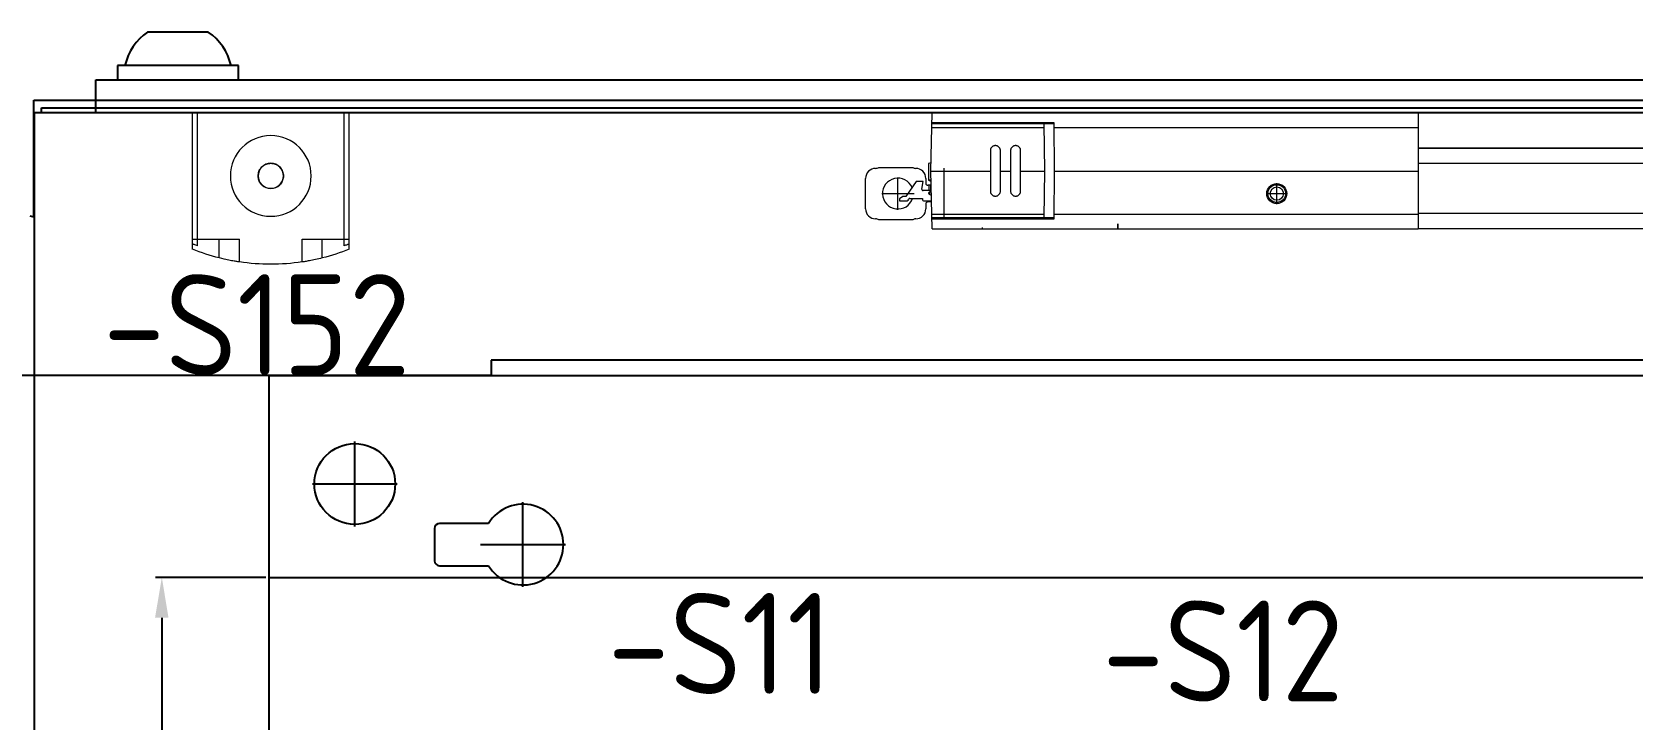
# Model space of a CAD drawing. Header units: millimetres. Extents: x 42151 to 59780, y 37376 to 44547.
# Drawn here: x 47805.6 to 48122.6, y 43876.5 to 44012.7 of the extents above; entities that cross this region are included whole.
import ezdxf
from ezdxf.enums import TextEntityAlignment as Align

# ---------------------------------------------------------------- set-up
doc = ezdxf.new("R2010")
doc.units = ezdxf.units.MM
doc.layers.add('! NO PLOT !', color=7, linetype='Continuous', true_color=0xff75dd, plot=False)
doc.layers.add('000-PI-Oprema', color=30, linetype='Continuous', lineweight=5)
for name, color, linetype in [('000-PI-ORMAR', 2, 'Continuous'), ('000-PI_TEXT', 7, 'Continuous'), ('002-PI-Kabelska kanalica', 150, 'Continuous'), ('SI-Ormari', 51, 'Continuous')]:
    doc.layers.add(name, color=color, linetype=linetype)
doc.styles.add('PI0', font='isocpeur.ttf', dxfattribs={"width": 0.9})
doc.styles.get("Standard").update_dxf_attribs({"font": 'arial.ttf'})
doc.dimstyles.new('ISO-25-lb', dxfattribs={"dimtxt": 8, "dimasz": 8, "dimexe": 1.25, "dimexo": 0.625, "dimtad": 1, "dimtxsty": 'Standard', "dimcen": 5, "dimadec": 0, "dimazin": 0, "dimtfac": 1, "dimtmove": 0, "dimatfit": 3, "dimfxl": 1, "dimarcsym": 0})

# ---------------------------------------------------------------- blocks, each defined once
blk = doc.blocks.new('*U90')
at = {"layer": '002-PI-Kabelska kanalica'}
for q in [(-20, 1630), (80, -100)]:
    blk.add_line((-20, -100), q, dxfattribs=at)
blk = doc.blocks.new('2000x800_montazna ploca')
at = {"layer": '! NO PLOT !'}
for p, q in [((-4316.67, 1616.29), (-4316.67, 1633.09)), ((-4325.07, 1624.69), (-4308.27, 1624.69)), ((-4283.37, 1604.29), (-4283.37, 1621.09)), ((-4290.18, 1616.89), (-4299.87, 1616.89)), ((-4300.87, 1615.89), (-4300.87, 1609.49)), ((-4291.77, 1612.69), (-4274.97, 1612.69)), ((-4299.87, 1608.49), (-4290.18, 1608.49))]:
    blk.add_line(p, q, dxfattribs=at)
blk.add_circle((-4316.67, 1624.69), 8, dxfattribs=at)
for centre, radius, start, end in [((-4283.37, 1612.69), 8, 211.6682, 148.3318), ((-4299.87, 1615.89), 1, 90, 180), ((-4299.87, 1609.49), 1, 180, 270)]:
    blk.add_arc(centre, radius, start, end, dxfattribs=at)
at = {"layer": '000-PI-ORMAR'}
for p, q in [((-4289.67, 1649.19), (-4289.67, 1646.19)), ((-3678.67, 1649.19), (-4289.67, 1649.19)), ((-4289.67, 1646.19), (-4333.67, 1646.19)), ((-4333.67, 1646.19), (-4333.67, -243.81))]:
    blk.add_line(p, q, dxfattribs=at)
blk = doc.blocks.new('SZ 2500200')
at = {"layer": '000-PI-Oprema'}
for p, q in [((-218.5, 11.5), (-218.2, 23)), ((-218.2, 23), (-122, 23)), ((-122, 23), (-122, 0)), ((-218.28, 20.08), (-196.07, 20.08)), ((-194.08, 20.8), (-218.26, 20.8)), ((-194.08, 21), (-218.25, 21)), ((-216.6, 21), (-216.6, 20.8)), ((-216.33, 20.8), (-216.33, 21)), ((-208.84, 20.8), (-208.84, 21)), ((-204.16, 20.8), (-204.16, 21)), ((-196.67, 20.8), (-196.67, 21)), ((-196.4, 20.8), (-196.4, 21)), ((-196.08, 20.8), (-196, 11.5)), ((-194, 11.5), (-194.08, 21)), ((-194.07, 20.08), (-122, 20.08)), ((-206.61, 15.92), (-206.64, 15.84)), ((-206.57, 16), (-206.61, 15.92)), ((-206.52, 16.07), (-206.57, 16)), ((-206.47, 16.14), (-206.52, 16.07)), ((-206.41, 16.21), (-206.47, 16.14)), ((-206.34, 16.27), (-206.41, 16.21)), ((-206.27, 16.32), (-206.34, 16.27)), ((-206.2, 16.37), (-206.27, 16.32)), ((-206.12, 16.41), (-206.2, 16.37)), ((-206.04, 16.44), (-206.12, 16.41)), ((-205.96, 16.47), (-206.04, 16.44)), ((-205.87, 16.48), (-205.96, 16.47)), ((-205.79, 16.5), (-205.87, 16.48)), ((-205.7, 16.5), (-205.79, 16.5)), ((-205.61, 16.5), (-205.7, 16.5)), ((-205.53, 16.48), (-205.61, 16.5)), ((-205.44, 16.47), (-205.53, 16.48)), ((-205.36, 16.44), (-205.44, 16.47)), ((-205.28, 16.41), (-205.36, 16.44)), ((-205.2, 16.37), (-205.28, 16.41)), ((-205.13, 16.32), (-205.2, 16.37)), ((-205.06, 16.27), (-205.13, 16.32)), ((-204.99, 16.21), (-205.06, 16.27)), ((-204.93, 16.14), (-204.99, 16.21)), ((-204.88, 16.07), (-204.93, 16.14)), ((-204.83, 16), (-204.88, 16.07)), ((-204.79, 15.92), (-204.83, 16)), ((-204.76, 15.84), (-204.79, 15.92)), ((-202.61, 15.92), (-202.64, 15.84)), ((-202.57, 16), (-202.61, 15.92)), ((-202.52, 16.07), (-202.57, 16)), ((-202.47, 16.14), (-202.52, 16.07)), ((-202.41, 16.21), (-202.47, 16.14)), ((-202.34, 16.27), (-202.41, 16.21)), ((-202.27, 16.32), (-202.34, 16.27)), ((-202.2, 16.37), (-202.27, 16.32)), ((-202.12, 16.41), (-202.2, 16.37)), ((-202.04, 16.44), (-202.12, 16.41)), ((-201.96, 16.47), (-202.04, 16.44)), ((-201.87, 16.48), (-201.96, 16.47)), ((-201.79, 16.5), (-201.87, 16.48)), ((-201.7, 16.5), (-201.79, 16.5)), ((-201.61, 16.5), (-201.7, 16.5)), ((-201.53, 16.48), (-201.61, 16.5)), ((-201.44, 16.47), (-201.53, 16.48)), ((-201.36, 16.44), (-201.44, 16.47)), ((-201.28, 16.41), (-201.36, 16.44)), ((-201.2, 16.37), (-201.28, 16.41)), ((-201.13, 16.32), (-201.2, 16.37)), ((-201.06, 16.27), (-201.13, 16.32)), ((-200.99, 16.21), (-201.06, 16.27)), ((-200.93, 16.14), (-200.99, 16.21)), ((-200.88, 16.07), (-200.93, 16.14)), ((-200.83, 16), (-200.88, 16.07)), ((-200.79, 15.92), (-200.83, 16)), ((-200.76, 15.84), (-200.79, 15.92)), ((122, 16), (-122, 16)), ((122, 15.95), (-122, 15.95)), ((-218.46, 13.12), (-218.95, 12.94)), ((-218.95, 12.94), (-218.95, 9.66)), ((-206.68, 15.67), (-206.7, 15.59)), ((-206.7, 15.59), (-206.7, 15.5)), ((-206.7, 15.5), (-206.7, 7.5)), ((-206.67, 15.76), (-206.68, 15.67)), ((-206.64, 15.84), (-206.67, 15.76)), ((-204.73, 15.76), (-204.76, 15.84)), ((-204.72, 15.67), (-204.73, 15.76)), ((-204.7, 15.59), (-204.72, 15.67)), ((-204.7, 15.5), (-204.7, 15.59)), ((-204.7, 7.5), (-204.7, 15.5)), ((-202.68, 15.67), (-202.7, 15.59)), ((-202.7, 15.59), (-202.7, 15.5)), ((-202.7, 15.5), (-202.7, 7.5)), ((-202.67, 15.76), (-202.68, 15.67)), ((-202.64, 15.84), (-202.67, 15.76)), ((-200.73, 15.76), (-200.76, 15.84)), ((-200.72, 15.67), (-200.73, 15.76)), ((-200.7, 15.59), (-200.72, 15.67)), ((-200.7, 15.5), (-200.7, 15.59)), ((-200.7, 7.5), (-200.7, 15.5)), ((122, 12.95), (-122, 12.95)), ((-231.4, 4), (-231.4, 10)), ((-228.8, 12.2), (-222.07, 12.2)), ((-225, 3.8), (-225, 10.2)), ((-219.47, 10), (-219.47, 9.05)), ((-218.95, 9.7), (-218.45, 9.7)), ((-218.95, 9.66), (-218.45, 9.48)), ((-218.2, 0), (-218.5, 11.5)), ((-218.5, 11.45), (-206.7, 11.45)), ((-215.9, 12.06), (-215.9, 1.94)), ((-204.7, 11.45), (-202.7, 11.45)), ((-200.7, 11.45), (-196, 11.45)), ((-196, 11.5), (-196.08, 2.2)), ((-194.08, 2), (-194, 11.5)), ((-194, 11.45), (-122, 11.45)), ((-228.2, 7), (-221.8, 7)), ((-224.01, 6.4), (-224.65, 5.95)), ((-223.45, 6.4), (-224.01, 6.4)), ((-221.35, 9.4), (-223.45, 6.4)), ((-220, 9.4), (-221.35, 9.4)), ((-220.27, 7.89), (-220, 9.4)), ((-218.4, 7.6), (-220.02, 7.6)), ((-218.43, 8.65), (-219.07, 8.65)), ((-218.85, 7.15), (-218.84, 7.18)), ((-218.85, 7.13), (-218.85, 7.15)), ((-218.85, 7.1), (-218.85, 7.13)), ((-218.85, 7.08), (-218.85, 7.1)), ((-218.85, 7.05), (-218.85, 7.08)), ((-218.84, 7.03), (-218.85, 7.05)), ((-218.84, 7.18), (-218.83, 7.2)), ((-218.83, 7), (-218.84, 7.03)), ((-218.83, 7.2), (-218.82, 7.23)), ((-218.82, 6.98), (-218.83, 7)), ((-218.82, 7.23), (-218.81, 7.25)), ((-218.81, 6.96), (-218.82, 6.98)), ((-218.81, 7.25), (-218.8, 7.27)), ((-218.8, 6.93), (-218.81, 6.96)), ((-218.8, 7.6), (-218.8, 8.65)), ((-218.8, 7.27), (-218.78, 7.29)), ((-218.78, 6.91), (-218.8, 6.93)), ((-218.78, 7.29), (-218.76, 7.31)), ((-218.77, 6.89), (-218.78, 6.91)), ((-218.75, 6.87), (-218.77, 6.89)), ((-218.76, 7.31), (-218.74, 7.33)), ((-218.73, 6.86), (-218.75, 6.87)), ((-218.74, 7.33), (-218.72, 7.35)), ((-218.71, 6.84), (-218.73, 6.86)), ((-218.72, 7.35), (-218.71, 7.36)), ((-218.71, 7.36), (-218.4, 7.54)), ((-218.37, 6.64), (-218.71, 6.84)), ((-218.68, 6.83), (-218.68, 7.37)), ((-218.5, 7.6), (-218.5, 8.65)), ((-206.7, 7.5), (-206.7, 7.41)), ((-206.7, 7.41), (-206.68, 7.33)), ((-206.68, 7.33), (-206.67, 7.24)), ((-206.67, 7.24), (-206.64, 7.16)), ((-206.64, 7.16), (-206.61, 7.08)), ((-206.61, 7.08), (-206.57, 7)), ((-206.57, 7), (-206.52, 6.93)), ((-206.52, 6.93), (-206.47, 6.86)), ((-206.47, 6.86), (-206.41, 6.79)), ((-206.41, 6.79), (-206.34, 6.73)), ((-206.34, 6.73), (-206.27, 6.68)), ((-206.27, 6.68), (-206.2, 6.63)), ((-206.2, 6.63), (-206.12, 6.59)), ((-206.12, 6.59), (-206.04, 6.56)), ((-206.04, 6.56), (-205.96, 6.53)), ((-205.96, 6.53), (-205.87, 6.52)), ((-205.87, 6.52), (-205.79, 6.5)), ((-205.79, 6.5), (-205.7, 6.5)), ((-205.7, 6.5), (-205.61, 6.5)), ((-205.61, 6.5), (-205.53, 6.52)), ((-205.53, 6.52), (-205.44, 6.53)), ((-205.44, 6.53), (-205.36, 6.56)), ((-205.36, 6.56), (-205.28, 6.59)), ((-205.28, 6.59), (-205.2, 6.63)), ((-205.2, 6.63), (-205.13, 6.68)), ((-205.13, 6.68), (-205.06, 6.73)), ((-205.06, 6.73), (-204.99, 6.79)), ((-204.99, 6.79), (-204.93, 6.86)), ((-204.93, 6.86), (-204.88, 6.93)), ((-204.88, 6.93), (-204.83, 7)), ((-204.83, 7), (-204.79, 7.08)), ((-204.79, 7.08), (-204.76, 7.16)), ((-204.76, 7.16), (-204.73, 7.24)), ((-204.73, 7.24), (-204.72, 7.33)), ((-204.72, 7.33), (-204.7, 7.41)), ((-204.7, 7.41), (-204.7, 7.5)), ((-202.7, 7.5), (-202.7, 7.41)), ((-202.7, 7.41), (-202.68, 7.33)), ((-202.68, 7.33), (-202.67, 7.24)), ((-202.67, 7.24), (-202.64, 7.16)), ((-202.64, 7.16), (-202.61, 7.08)), ((-202.61, 7.08), (-202.57, 7)), ((-202.57, 7), (-202.52, 6.93)), ((-202.52, 6.93), (-202.47, 6.86)), ((-202.47, 6.86), (-202.41, 6.79)), ((-202.41, 6.79), (-202.34, 6.73)), ((-202.34, 6.73), (-202.27, 6.68)), ((-202.27, 6.68), (-202.2, 6.63)), ((-202.2, 6.63), (-202.12, 6.59)), ((-202.12, 6.59), (-202.04, 6.56)), ((-202.04, 6.56), (-201.96, 6.53)), ((-201.96, 6.53), (-201.87, 6.52)), ((-201.87, 6.52), (-201.79, 6.5)), ((-201.79, 6.5), (-201.7, 6.5)), ((-201.7, 6.5), (-201.61, 6.5)), ((-201.61, 6.5), (-201.53, 6.52)), ((-201.53, 6.52), (-201.44, 6.53)), ((-201.44, 6.53), (-201.36, 6.56)), ((-201.36, 6.56), (-201.28, 6.59)), ((-201.28, 6.59), (-201.2, 6.63)), ((-201.2, 6.63), (-201.13, 6.68)), ((-201.13, 6.68), (-201.06, 6.73)), ((-201.06, 6.73), (-200.99, 6.79)), ((-200.99, 6.79), (-200.93, 6.86)), ((-200.93, 6.86), (-200.88, 6.93)), ((-200.88, 6.93), (-200.83, 7)), ((-200.83, 7), (-200.79, 7.08)), ((-200.79, 7.08), (-200.76, 7.16)), ((-200.76, 7.16), (-200.73, 7.24)), ((-200.73, 7.24), (-200.72, 7.33)), ((-200.72, 7.33), (-200.7, 7.41)), ((-200.7, 7.41), (-200.7, 7.5)), ((-152.08, 7), (-147.92, 7)), ((-150, 4.92), (-150, 9.08)), ((-224.65, 5.95), (-224.65, 5.6)), ((-224.65, 5.6), (-223.15, 5.6)), ((-222.65, 6.05), (-220.15, 6.05)), ((-220.15, 6.05), (-220.15, 5.79)), ((-219.96, 5.59), (-218.34, 5.55)), ((-219.47, 4.95), (-219.47, 4)), ((-218.34, 5.35), (-219.07, 5.35)), ((-218.8, 5.35), (-218.8, 5.56)), ((-218.5, 5.35), (-218.5, 5.55)), ((-222.07, 1.8), (-228.8, 1.8)), ((-218.28, 2.92), (-196.07, 2.92)), ((-194.08, 2.2), (-218.26, 2.2)), ((-218.25, 2), (-194.08, 2)), ((-218.2, 0), (-122, 0)), ((-216.6, 2.2), (-216.6, 2)), ((-216.33, 2), (-216.33, 2.2)), ((-208.84, 2), (-208.84, 2.2)), ((-208.35, 0.32), (-208.35, -0.01)), ((-204.16, 2), (-204.16, 2.2)), ((-196.67, 2), (-196.67, 2.2)), ((-196.4, 2), (-196.4, 2.2)), ((-194.07, 2.92), (-122, 2.92)), ((-181.45, -0.06), (-181.45, 1.04)), ((-181.45, 0.99), (-181.45, 0)), ((122, 3.05), (-122, 3.05)), ((122, 0.05), (-122, 0.05)), ((122, 0), (-122, 0))]:
    blk.add_line(p, q, dxfattribs=at)
for radius in [1.98, 1.76, 1.31]:
    blk.add_circle((-150, 7), radius, dxfattribs=at)
for centre, radius, start, end in [((-229.4, 10), 2, 90, 180), ((-229.4, 13), 1, 270, 306.8699), ((-225, 7), 3.05, 23.0521, 341.8518), ((-221.47, 13), 1, 233.1301, 270), ((-221.47, 10), 2, 0, 90), ((-220.02, 7.85), 0.25, 170, 270), ((-219.07, 9.05), 0.4, 180, 270), ((-229.4, 4), 2, 180, 270), ((-223.15, 5.9), 0.3, 270, 354.2608), ((-222.65, 5.85), 0.2, 90, 174.2608), ((-221.47, 4), 2, 270, 0), ((-219.95, 5.79), 0.2, 180, 268.4089), ((-219.07, 4.95), 0.4, 90, 180), ((-229.4, 1), 1, 53.1301, 90), ((-221.47, 1), 1, 90, 126.8699)]:
    blk.add_arc(centre, radius, start, end, dxfattribs=at)
blk = doc.blocks.new('SZ 2500460')
at = {"layer": '000-PI-Oprema'}
for p, q in [((-15.5, -27.14), (-15.5, -0.1)), ((15.5, -0.1), (-15.5, -0.1)), ((-14.5, -25.1), (-14.5, -0.1)), ((14.5, -25.1), (14.5, -0.1)), ((15.5, -27.14), (15.5, -0.1)), ((-6.2, -25.1), (-15.5, -25.1)), ((-14.5, -26.45), (-14.5, -25.1)), ((-10.2, -28.84), (-10.2, -25.1)), ((-6.2, -29.64), (-6.2, -25.1)), ((15.5, -25.1), (6.2, -25.1)), ((6.2, -29.64), (6.2, -25.1)), ((10.2, -28.84), (10.2, -25.1)), ((14.5, -26.45), (14.5, -25.1))]:
    blk.add_line(p, q, dxfattribs=at)
for points in [[(0, -15.1), (0.22, -15.09), (0.43, -15.06), (0.65, -15.01), (0.86, -14.95), (1.06, -14.87), (1.25, -14.77), (1.43, -14.65), (1.61, -14.52), (1.77, -14.37), (1.92, -14.21), (2.05, -14.03), (2.17, -13.85), (2.27, -13.66), (2.35, -13.46), (2.41, -13.25), (2.46, -13.03), (2.49, -12.82), (2.5, -12.6), (2.49, -12.38), (2.46, -12.17), (2.41, -11.95), (2.35, -11.74), (2.27, -11.54), (2.17, -11.35), (2.05, -11.17), (1.92, -10.99), (1.77, -10.83), (1.61, -10.68), (1.43, -10.55), (1.25, -10.43), (1.06, -10.33), (0.86, -10.25), (0.65, -10.19), (0.43, -10.14), (0.22, -10.11), (0, -10.1), (-0.22, -10.11), (-0.43, -10.14), (-0.65, -10.19), (-0.86, -10.25), (-1.06, -10.33), (-1.25, -10.43), (-1.43, -10.55), (-1.61, -10.68), (-1.77, -10.83), (-1.92, -10.99), (-2.05, -11.17), (-2.17, -11.35), (-2.27, -11.54), (-2.35, -11.74), (-2.41, -11.95), (-2.46, -12.17), (-2.49, -12.38), (-2.5, -12.6), (-2.49, -12.82), (-2.46, -13.03), (-2.41, -13.25), (-2.35, -13.46), (-2.27, -13.66), (-2.17, -13.85), (-2.05, -14.03), (-1.92, -14.21), (-1.77, -14.37), (-1.61, -14.52), (-1.43, -14.65), (-1.25, -14.77), (-1.06, -14.87), (-0.86, -14.95), (-0.65, -15.01), (-0.43, -15.06), (-0.22, -15.09), (0, -15.1)], [(-15.5, -26.12), (-15.49, -26.12), (-15.45, -26.12), (-15.39, -26.14), (-15.31, -26.16), (-15.21, -26.19), (-15.09, -26.23), (-14.96, -26.28), (-14.81, -26.33), (-14.66, -26.39), (-14.5, -26.45)], [(14.5, -26.45), (14.67, -26.38), (14.85, -26.32), (15.01, -26.26), (15.15, -26.21), (15.27, -26.17), (15.38, -26.14), (15.44, -26.12), (15.49, -26.12), (15.5, -26.12)], [(-10.2, -28.84), (-9.87, -28.92), (-9.53, -29), (-9.19, -29.08), (-8.86, -29.15), (-8.55, -29.22), (-8.25, -29.28), (-7.95, -29.34), (-7.67, -29.39), (-7.42, -29.44), (-7.19, -29.48), (-6.97, -29.52), (-6.78, -29.55), (-6.62, -29.58), (-6.48, -29.6), (-6.37, -29.61), (-6.29, -29.63), (-6.22, -29.64), (-6.2, -29.64)], [(6.2, -29.64), (6.21, -29.64), (6.25, -29.63), (6.32, -29.62), (6.42, -29.61), (6.54, -29.59), (6.69, -29.56), (6.86, -29.54), (7.06, -29.5), (7.27, -29.47), (7.5, -29.42), (7.76, -29.38), (8.03, -29.32), (8.32, -29.27), (8.61, -29.21), (8.93, -29.14), (9.25, -29.07), (9.72, -28.96), (10.2, -28.84)]]:
    blk.add_lwpolyline(points, dxfattribs=at)
for radius in [8, 2.5]:
    blk.add_circle((0, -12.6), radius, dxfattribs=at)
for start, end in [(248.3431, 255.9448), (284.0552, 291.6569), (261.511, 278.489)]:
    blk.add_arc((0, 11.9), 42, start, end, dxfattribs=at)
blk = doc.blocks.new('*U297')
at = {"layer": '002-PI-Kabelska kanalica'}
for p, q in [((-20, -100), (-20, 519)), ((20, -100), (20, 519)), ((-20, -100), (20, -100))]:
    blk.add_line(p, q, dxfattribs=at)
blk = doc.blocks.new('*D299')
at = {"layer": '! NO PLOT !', "color": 0, "linetype": 'Continuous', "lineweight": -2, "ltscale": 0.25, "transparency": 16777216}
for p, q in [((47851.9, 43904.75), (47830.08, 43904.75)), ((47831.33, 43896.75), (47831.33, 43687.75)), ((47851.9, 43679.75), (47830.08, 43679.75))]:
    blk.add_line(p, q, dxfattribs=at)
at = {"layer": '! NO PLOT !', "color": 0, "ltscale": 0.25, "transparency": 16777216}
for points in [[(47829.99, 43896.75), (47832.66, 43896.75), (47831.33, 43904.75)], [(47829.99, 43687.75), (47832.66, 43687.75), (47831.33, 43679.75)]]:
    blk.add_solid(points, dxfattribs=at)
at = {"layer": 'Defpoints', "color": 0, "ltscale": 0.25, "transparency": 16777216}
for p in [(47852.53, 43904.75), (47831.33, 43679.75), (47852.53, 43679.75)]:
    blk.add_point(p, dxfattribs=at)
at = {"layer": '! NO PLOT !', "color": 0, "ltscale": 0.25, "transparency": 16777216, "insert": (47826.62, 43792.25), "char_height": 8, "attachment_point": 5, "rotation": 90}
blk.add_mtext('225', dxfattribs=at)

msp = doc.modelspace()

# ---------------------------------------------------------------- linework, layer by layer
at = {"layer": '000-PI-ORMAR'}
for p, q in [((47840.526, 44012.747), (47828.526, 44012.747)), ((47846.526, 44006.147), (47822.526, 44006.147)), ((47822.526, 44006.147), (47822.526, 44003.247)), ((47846.526, 44003.247), (47846.526, 44006.147)), ((47818.276, 43996.747), (47818.276, 44003.247)), ((47818.276, 44003.247), (48585.776, 44003.247)), ((47806.026, 43999.247), (47818.276, 43999.247)), ((47806.026, 43976.109), (47806.026, 43999.247)), ((47807.526, 43996.747), (47807.526, 43997.747)), ((47807.526, 43997.747), (47818.276, 43997.747)), ((47818.276, 43999.247), (48585.776, 43999.247)), ((47818.276, 43997.747), (48585.776, 43997.747)), ((47806.038, 43996.747), (47806.038, 42012.247)), ((48598.038, 43996.747), (47806.038, 43996.747)), ((47806.038, 43976.107), (47805.245, 43976.247))]:
    msp.add_line(p, q, dxfattribs=at)
for centre, start, end in [((47834.921, 44003.552), 124.82083, 166.60542), ((47834.131, 44003.552), 13.39458, 55.17917)]:
    msp.add_arc(centre, 11.2, start, end, dxfattribs=at)

# ---------------------------------------------------------------- block references
msp.add_blockref('2000x800_montazna ploca', (52186.195, 42298.559))
at = {"rotation": 270}
msp.add_blockref('*U297', (47952.526, 43924.747), dxfattribs=at)
at = {"layer": '000-PI-Oprema', "xscale": -1}
msp.add_blockref('SZ 2500460', (47852.901, 43996.847), dxfattribs=at)
at = {"layer": '000-PI-Oprema'}
msp.add_blockref('SZ 2500200', (48202.038, 43973.747), dxfattribs=at)
at = {"layer": 'SI-Ormari', "rotation": 180}
msp.add_blockref('*U90', (47832.526, 43844.747), dxfattribs=at)

# ---------------------------------------------------------------- texts
at = {"insert": (47819.708, 43964.782), "char_height": 20, "width": 16.78721, "attachment_point": 1, "style": 'PI0'}
msp.add_mtext('-S152', dxfattribs=at)
at = {"layer": '000-PI_TEXT', "style": 'PI0', "width": 0.9}
for s, p in [('-S11', (47941.843, 43891.665)), ('-S12', (48041.388, 43890.176))]:
    msp.add_text(s, height=20, dxfattribs=at).set_placement(p, align=Align.MIDDLE)

# ---------------------------------------------------------------- dimensions: what is measured, and where the dimension line sits
at = {"layer": '! NO PLOT !', "ltscale": 0.25}
dim = msp.add_linear_dim(base=(47831.327, 43679.747), p1=(47852.526, 43904.747), p2=(47852.526, 43679.747), angle=90, dimstyle='ISO-25-lb', dxfattribs=at)
dim.commit()
dim.dimension.update_dxf_attribs({"geometry": '*D299', "text_midpoint": (47831.327, 43792.247), "dimtype": 160})

doc.saveas('drawing.dxf')
